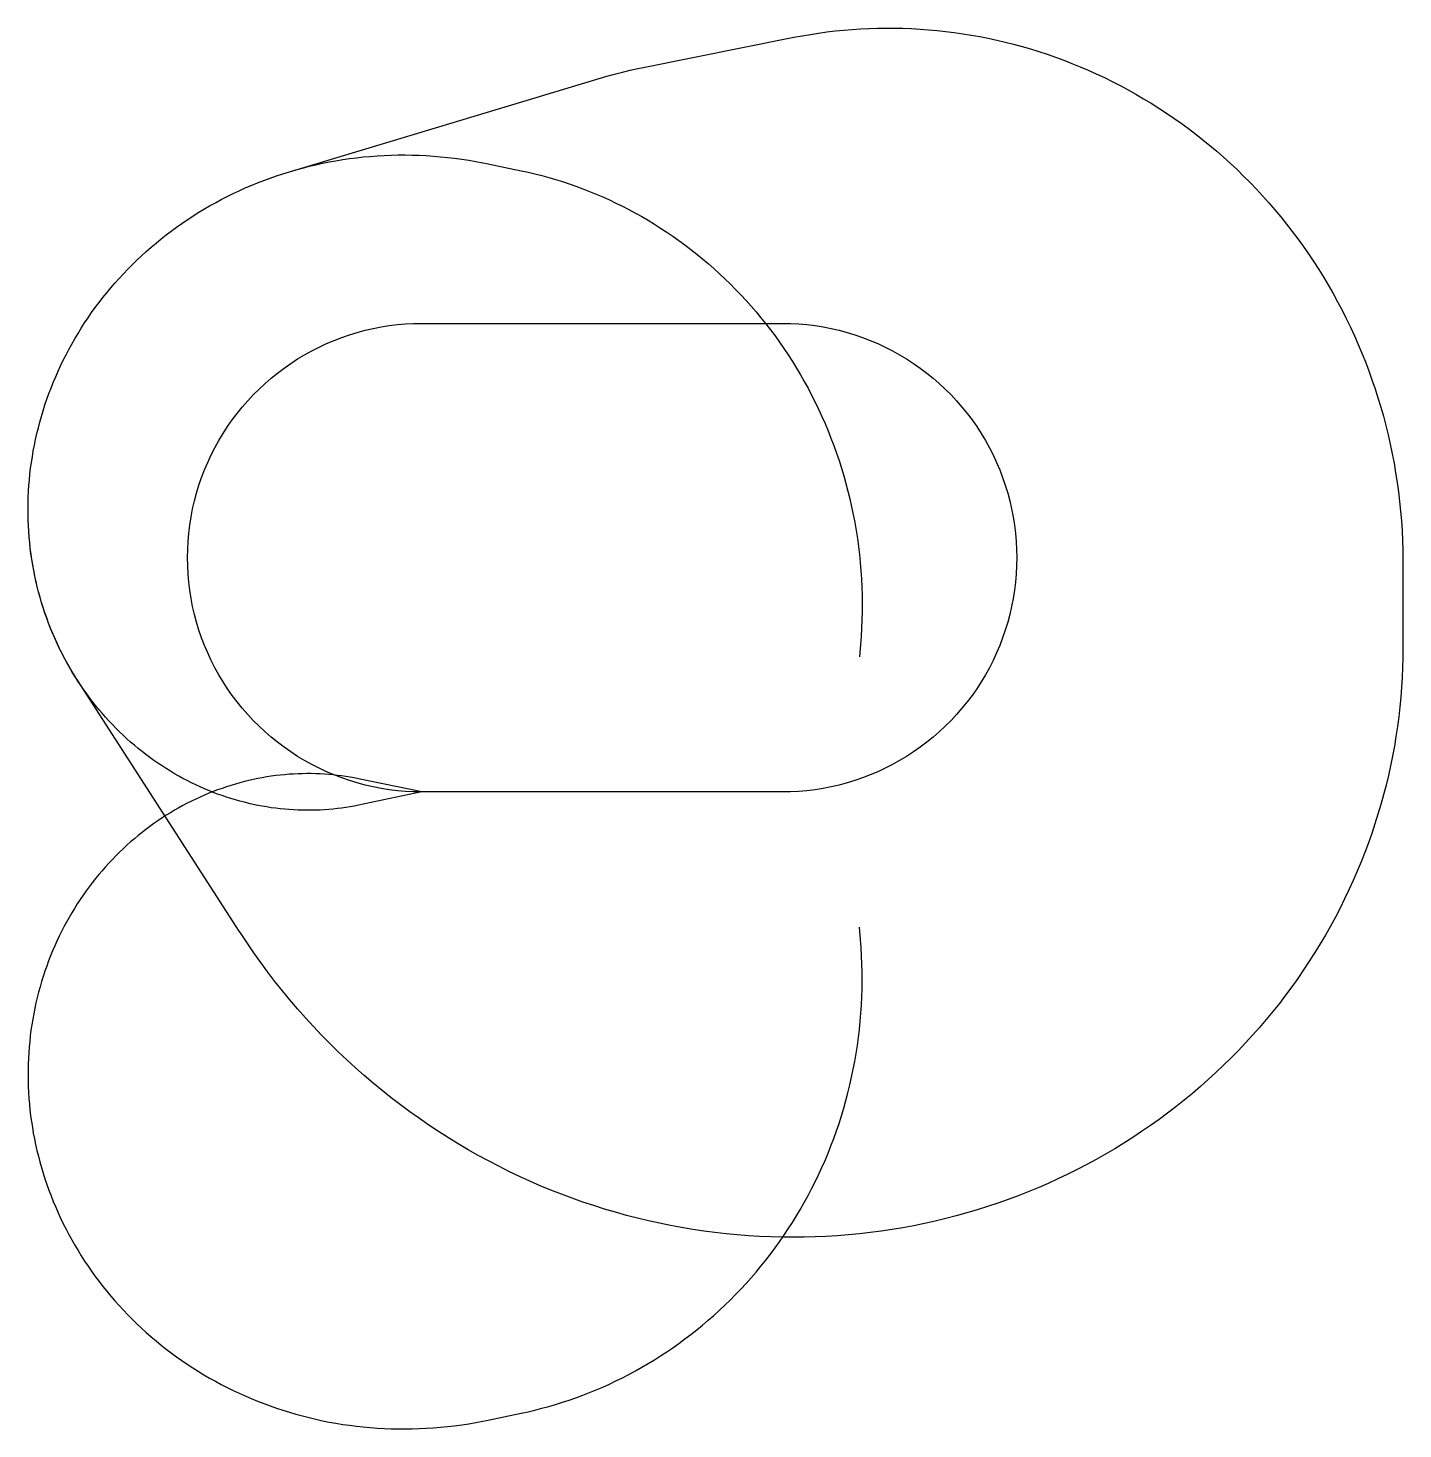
# Model space of a CAD drawing. Header units: metres. Extents: x -11680 to 29100, y -18893 to 22659.
import ezdxf

# ---------------------------------------------------------------- set-up
doc = ezdxf.new("R2010")
doc.units = ezdxf.units.M

msp = doc.modelspace()

# ---------------------------------------------------------------- linework, layer by layer
at = {"layer": 'NorminalTrack', "color": 1}
msp.add_lwpolyline([(0, 0), (0, 0), (-243, 4), (-485, 17), (-726, 38), (-967, 68), (-1207, 106), (-1445, 152), (-1681, 206), (-1916, 269), (-2148, 340), (-2377, 419), (-2603, 506), (-2827, 601), (-3047, 703), (-3263, 813), (-3475, 931), (-3683, 1056), (-3886, 1188), (-4085, 1327), (-4279, 1473), (-4467, 1626), (-4650, 1785), (-4828, 1951), (-4999, 2122), (-5165, 2299), (-5324, 2483), (-5476, 2671), (-5622, 2865), (-5762, 3063), (-5894, 3267), (-6019, 3475), (-6136, 3687), (-6246, 3903), (-6349, 4123), (-6444, 4346), (-6531, 4573), (-6610, 4802), (-6680, 5034), (-6743, 5268), (-6798, 5505), (-6844, 5743), (-6882, 5982), (-6912, 6223), (-6933, 6465), (-6945, 6707), (-6950, 6950), (-6945, 7192), (-6933, 7434), (-6912, 7676), (-6882, 7917), (-6844, 8156), (-6798, 8395), (-6743, 8631), (-6680, 8865), (-6610, 9097), (-6531, 9327), (-6444, 9553), (-6349, 9776), (-6246, 9996), (-6136, 10212), (-6019, 10425), (-5894, 10632), (-5762, 10836), (-5622, 11035), (-5476, 11228), (-5324, 11417), (-5165, 11600), (-4999, 11777), (-4828, 11949), (-4650, 12114), (-4467, 12273), (-4279, 12426), (-4085, 12572), (-3886, 12711), (-3683, 12843), (-3475, 12968), (-3263, 13086), (-3047, 13196), (-2827, 13299), (-2603, 13393), (-2377, 13480), (-2148, 13559), (-1916, 13630), (-1681, 13693), (-1445, 13748), (-1207, 13794), (-967, 13832), (-726, 13861), (-485, 13882), (-243, 13895), (0, 13899), (0, 13899), (10696, 13899), (10696, 13899), (10939, 13895), (11181, 13882), (11423, 13861), (11664, 13832), (11903, 13794), (12141, 13748), (12378, 13693), (12612, 13630), (12844, 13559), (13073, 13480), (13300, 13393), (13523, 13299), (13743, 13196), (13959, 13086), (14171, 12968), (14379, 12843), (14583, 12711), (14781, 12572), (14975, 12426), (15164, 12273), (15347, 12114), (15524, 11949), (15696, 11777), (15861, 11600), (16020, 11417), (16173, 11228), (16319, 11035), (16458, 10836), (16590, 10632), (16715, 10425), (16833, 10212), (16943, 9996), (17045, 9776), (17140, 9553), (17227, 9327), (17306, 9097), (17377, 8865), (17440, 8631), (17494, 8395), (17541, 8156), (17579, 7917), (17608, 7676), (17629, 7434), (17642, 7192), (17646, 6950), (17642, 6707), (17629, 6465), (17608, 6223), (17579, 5982), (17541, 5743), (17494, 5505), (17440, 5268), (17377, 5034), (17306, 4802), (17227, 4573), (17140, 4346), (17045, 4123), (16943, 3903), (16833, 3687), (16715, 3475), (16590, 3267), (16458, 3063), (16319, 2865), (16173, 2671), (16020, 2483), (15861, 2299), (15696, 2122), (15524, 1951), (15347, 1785), (15164, 1626), (14975, 1473), (14781, 1327), (14583, 1188), (14379, 1056), (14171, 931), (13959, 813), (13743, 703), (13523, 601), (13300, 506), (13073, 419), (12844, 340), (12612, 269), (12378, 206), (12141, 152), (11903, 106), (11664, 68), (11423, 38), (11181, 17), (10939, 4), (10696, 0), (0, 0)], dxfattribs=at)
at = {"layer": 'WindSpiral', "color": 5}
for points in [[(0, 0), (-1880, -391), (-2003, -416), (-2127, -438), (-2253, -459), (-2378, -477), (-2505, -493), (-2632, -507), (-2760, -519), (-2889, -529), (-3018, -536), (-3148, -541), (-3278, -544), (-3409, -544), (-3540, -543), (-3671, -539), (-3803, -532), (-3935, -524), (-4068, -513), (-4200, -499), (-4333, -484), (-4466, -466), (-4599, -445), (-4732, -422), (-4865, -397), (-4998, -370), (-5131, -339), (-5264, -307), (-5397, -272), (-5529, -235), (-5661, -195), (-5793, -153), (-5925, -108), (-6056, -61), (-6186, -12), (-6317, 40), (-6446, 95), (-6575, 151), (-6704, 211), (-6832, 272), (-6959, 336), (-7085, 403), (-7211, 472), (-7335, 543), (-7459, 616), (-7582, 692), (-7704, 771), (-7825, 852), (-7945, 935), (-8063, 1020), (-8181, 1108), (-8297, 1198), (-8412, 1290), (-8526, 1385), (-8638, 1482), (-8749, 1581), (-8859, 1682), (-8967, 1785), (-9074, 1891), (-9179, 1999), (-9282, 2109), (-9384, 2221), (-9484, 2335), (-9583, 2451), (-9679, 2569), (-9774, 2690), (-9867, 2812), (-9958, 2936), (-10047, 3062), (-10134, 3190), (-10220, 3320), (-10303, 3452), (-10384, 3585), (-10463, 3720), (-10539, 3857), (-10614, 3996), (-10686, 4136), (-10756, 4278), (-10824, 4422), (-10889, 4567), (-10952, 4713), (-11013, 4862), (-11071, 5011), (-11127, 5162), (-11180, 5314), (-11231, 5468), (-11279, 5623), (-11324, 5779), (-11367, 5936), (-11408, 6095), (-11445, 6254), (-11480, 6415), (-11512, 6576), (-11542, 6739), (-11568, 6902), (-11592, 7067), (-11613, 7232), (-11631, 7398), (-11647, 7565), (-11659, 7732), (-11669, 7900), (-11675, 8068), (-11679, 8237), (-11680, 8407), (-11678, 8577), (-11673, 8747), (-11664, 8918), (-11653, 9089), (-11639, 9260), (-11622, 9431), (-11602, 9602), (-11578, 9774), (-11552, 9945), (-11523, 10116), (-11490, 10288), (-11455, 10459), (-11416, 10629), (-11374, 10800), (-11329, 10970), (-11282, 11140), (-11231, 11309), (-11177, 11478), (-11120, 11646), (-11059, 11814), (-10996, 11981), (-10930, 12147), (-10860, 12313), (-10788, 12478), (-10713, 12641), (-10634, 12804), (-10553, 12966), (-10468, 13127), (-10381, 13286), (-10290, 13445), (-10197, 13602), (-10100, 13758), (-10001, 13912), (-9898, 14065), (-9793, 14217), (-9685, 14367), (-9574, 14516), (-9460, 14663), (-9344, 14808), (-9224, 14952), (-9102, 15094), (-8977, 15234), (-8850, 15372), (-8719, 15508), (-8586, 15642), (-8451, 15774), (-8312, 15905), (-8172, 16032), (-8028, 16158), (-7883, 16282), (-7734, 16403), (-7583, 16522), (-7430, 16638), (-7275, 16752), (-7117, 16864), (-6957, 16973), (-6795, 17079), (-6630, 17183), (-6464, 17284), (-6295, 17383), (-6124, 17478), (-5951, 17571), (-5776, 17662), (-5599, 17749), (-5421, 17833), (-5240, 17914), (-5058, 17993), (-4874, 18068), (-4688, 18140), (-4501, 18209), (-4312, 18275), (-4121, 18338), (-3929, 18398), (-3929, 18398), (5262, 21166), (5489, 21232), (5717, 21294), (5947, 21353), (6179, 21407), (6411, 21458), (6518, 21480), (11036, 22383), (11279, 22429), (11524, 22471), (11769, 22509), (12016, 22543), (12263, 22572), (12512, 22598), (12761, 22619), (13011, 22635), (13262, 22648), (13513, 22655), (13765, 22659), (14017, 22658), (14270, 22653), (14523, 22643), (14776, 22629), (15029, 22610), (15283, 22587), (15536, 22560), (15790, 22528), (16043, 22491), (16296, 22450), (16548, 22405), (16800, 22355), (17052, 22300), (17303, 22242), (17553, 22178), (17803, 22110), (18052, 22038), (18300, 21961), (18547, 21880), (18793, 21794), (19038, 21704), (19282, 21610), (19524, 21511), (19765, 21408), (20005, 21300), (20243, 21188), (20479, 21072), (20714, 20951), (20947, 20826), (21178, 20697), (21407, 20563), (21635, 20426), (21860, 20284), (22083, 20138), (22304, 19988), (22522, 19834), (22738, 19676), (22952, 19513), (23163, 19347), (23372, 19177), (23577, 19003), (23781, 18825), (23981, 18644), (24178, 18458), (24373, 18269), (24564, 18076), (24753, 17880), (24938, 17680), (25120, 17476), (25299, 17269), (25474, 17059), (25646, 16845), (25814, 16628), (25979, 16408), (26140, 16184), (26298, 15958), (26452, 15728), (26602, 15495), (26748, 15259), (26890, 15021), (27028, 14780), (27162, 14535), (27292, 14289), (27419, 14039), (27540, 13787), (27658, 13533), (27771, 13276), (27880, 13016), (27985, 12755), (28085, 12491), (28181, 12225), (28272, 11958), (28358, 11688), (28440, 11416), (28518, 11143), (28591, 10867), (28659, 10591), (28722, 10312), (28780, 10032), (28834, 9751), (28883, 9468), (28927, 9184), (28966, 8899), (29000, 8613), (29029, 8326), (29053, 8038), (29072, 7750), (29087, 7460), (29096, 7170), (29100, 6879), (29100, 6792), (29100, 4275), (29097, 3984), (29090, 3692), (29077, 3400), (29059, 3108), (29036, 2816), (29008, 2524), (28975, 2232), (28936, 1940), (28893, 1649), (28844, 1358), (28790, 1067), (28731, 777), (28667, 488), (28598, 199), (28523, -89), (28444, -376), (28359, -662), (28269, -947), (28174, -1230), (28075, -1512), (27969, -1793), (27859, -2073), (27744, -2351), (27624, -2627), (27499, -2901), (27369, -3174), (27234, -3445), (27094, -3713), (26950, -3980), (26800, -4244), (26646, -4506), (26486, -4766), (26322, -5023), (26154, -5278), (25981, -5530), (25803, -5780), (25620, -6026), (25433, -6270), (25242, -6511), (25046, -6748), (24845, -6983), (24641, -7214), (24432, -7443), (24218, -7667), (24001, -7889), (23779, -8106), (23554, -8320), (23324, -8531), (23090, -8738), (22853, -8941), (22611, -9140), (22366, -9335), (22117, -9525), (21865, -9712), (21609, -9895), (21349, -10073), (21086, -10247), (20820, -10417), (20550, -10582), (20277, -10743), (20001, -10899), (19722, -11051), (19440, -11198), (19155, -11340), (18867, -11477), (18577, -11610), (18283, -11737), (17988, -11860), (17689, -11977), (17389, -12089), (17086, -12197), (16780, -12299), (16473, -12396), (16163, -12487), (15852, -12574), (15539, -12655), (15224, -12731), (14907, -12801), (14588, -12866), (14269, -12925), (13947, -12979), (13625, -13027), (13301, -13069), (12976, -13106), (12650, -13138), (12323, -13164), (11995, -13184), (11667, -13198), (11338, -13207), (11008, -13209), (10678, -13207), (10347, -13198), (10017, -13183), (9686, -13163), (9355, -13137), (9024, -13105), (8694, -13068), (8364, -13024), (8034, -12975), (7704, -12920), (7376, -12859), (7047, -12792), (6720, -12720), (6394, -12641), (6068, -12557), (5744, -12467), (5421, -12371), (5099, -12270), (4779, -12163), (4460, -12050), (4143, -11931), (3827, -11807), (3513, -11677), (3201, -11541), (2892, -11400), (2584, -11253), (2279, -11101), (1975, -10943), (1675, -10780), (1377, -10611), (1081, -10437), (788, -10258), (498, -10073), (211, -9883), (-73, -9688), (-354, -9487), (-632, -9282), (-907, -9071), (-1178, -8855), (-1445, -8635), (-1710, -8409), (-1970, -8179), (-2227, -7943), (-2480, -7703), (-2729, -7459), (-2974, -7209), (-3214, -6956), (-3451, -6697), (-3684, -6435), (-3912, -6167), (-4135, -5896), (-4355, -5621), (-4569, -5341), (-4779, -5057), (-4984, -4769), (-5185, -4478), (-5380, -4182), (-5414, -4130), (-10214, 3312), (-10298, 3443), (-10379, 3576), (-10458, 3712), (-10535, 3848), (-10609, 3987), (-10682, 4127), (-10752, 4269), (-10820, 4413), (-10885, 4558), (-10948, 4704), (-11009, 4852), (-11068, 5002), (-11123, 5152), (-11177, 5305), (-11228, 5458), (-11276, 5613), (-11322, 5769), (-11365, 5926), (-11405, 6085), (-11443, 6244), (-11478, 6405), (-11510, 6566), (-11540, 6729), (-11567, 6892), (-11591, 7056), (-11612, 7221), (-11630, 7387), (-11646, 7554), (-11659, 7721), (-11668, 7889), (-11675, 8058), (-11679, 8227), (-11680, 8366)], [(0, 0), (-1880, -391), (-2003, -416), (-2127, -438), (-2253, -459), (-2378, -477), (-2505, -493), (-2632, -507), (-2760, -519), (-2889, -529), (-3018, -536), (-3148, -541), (-3278, -544), (-3409, -544), (-3540, -543), (-3671, -539), (-3803, -532), (-3935, -524), (-4068, -513), (-4200, -499), (-4333, -484), (-4466, -466), (-4599, -445), (-4732, -422), (-4865, -397), (-4998, -370), (-5131, -339), (-5264, -307), (-5397, -272), (-5529, -235), (-5661, -195), (-5793, -153), (-5925, -108), (-6056, -61), (-6186, -12), (-6317, 40), (-6446, 95), (-6575, 151), (-6704, 211), (-6832, 272), (-6959, 336), (-7085, 403), (-7211, 472), (-7335, 543), (-7459, 616), (-7582, 692), (-7704, 771), (-7825, 852), (-7945, 935), (-8063, 1020), (-8181, 1108), (-8297, 1198), (-8412, 1290), (-8526, 1385), (-8638, 1482), (-8749, 1581), (-8859, 1682), (-8967, 1785), (-9074, 1891), (-9179, 1999), (-9282, 2109), (-9384, 2221), (-9484, 2335), (-9583, 2451), (-9679, 2569), (-9774, 2690), (-9867, 2812), (-9958, 2936), (-10047, 3062), (-10134, 3190), (-10220, 3320), (-10303, 3452), (-10384, 3585), (-10463, 3720), (-10539, 3857), (-10614, 3996), (-10686, 4136), (-10756, 4278), (-10824, 4422), (-10889, 4567), (-10952, 4713), (-11013, 4862), (-11071, 5011), (-11127, 5162), (-11180, 5314), (-11231, 5468), (-11279, 5623), (-11324, 5779), (-11367, 5936), (-11408, 6095), (-11445, 6254), (-11480, 6415), (-11512, 6576), (-11542, 6739), (-11568, 6902), (-11592, 7067), (-11613, 7232), (-11631, 7398), (-11647, 7565), (-11659, 7732), (-11669, 7900), (-11675, 8068), (-11679, 8237), (-11680, 8407), (-11678, 8577), (-11673, 8747), (-11664, 8918), (-11653, 9089), (-11639, 9260), (-11622, 9431), (-11602, 9602), (-11578, 9774), (-11552, 9945), (-11523, 10116), (-11490, 10288), (-11455, 10459), (-11416, 10629), (-11374, 10800), (-11329, 10970), (-11282, 11140), (-11231, 11309), (-11177, 11478), (-11120, 11646), (-11059, 11814), (-10996, 11981), (-10930, 12147), (-10860, 12313), (-10788, 12478), (-10713, 12641), (-10634, 12804), (-10553, 12966), (-10468, 13127), (-10381, 13286), (-10290, 13445), (-10197, 13602), (-10100, 13758), (-10001, 13912), (-9898, 14065), (-9793, 14217), (-9685, 14367), (-9574, 14516), (-9460, 14663), (-9344, 14808), (-9224, 14952), (-9102, 15094), (-8977, 15234), (-8850, 15372), (-8719, 15508), (-8586, 15642), (-8451, 15774), (-8312, 15905), (-8172, 16032), (-8028, 16158), (-7883, 16282), (-7734, 16403), (-7583, 16522), (-7430, 16638), (-7275, 16752), (-7117, 16864), (-6957, 16973), (-6795, 17079), (-6630, 17183), (-6464, 17284), (-6295, 17383), (-6124, 17478), (-5951, 17571), (-5776, 17662), (-5599, 17749), (-5421, 17833), (-5240, 17914), (-5058, 17993), (-4874, 18068), (-4688, 18140), (-4501, 18209), (-4312, 18275), (-4121, 18338), (-3929, 18398), (-3736, 18454), (-3541, 18507), (-3345, 18557), (-3148, 18604), (-2949, 18647), (-2750, 18687), (-2549, 18723), (-2347, 18756), (-2144, 18785), (-1941, 18811), (-1736, 18834), (-1531, 18853), (-1325, 18868), (-1118, 18880), (-911, 18888), (-703, 18893), (-495, 18893), (-286, 18891), (-77, 18884), (133, 18874), (342, 18861), (552, 18843), (762, 18822), (972, 18797), (1182, 18769), (1392, 18737), (1601, 18701), (1811, 18661), (1919, 18639), (2944, 18425), (3149, 18381), (3354, 18333), (3559, 18281), (3762, 18225), (3966, 18166), (4168, 18103), (4370, 18036), (4571, 17966), (4771, 17892), (4970, 17815), (5169, 17733), (5366, 17649), (5562, 17560), (5757, 17468), (5951, 17373), (6143, 17274), (6334, 17171), (6524, 17065), (6712, 16955), (6898, 16842), (7083, 16725), (7266, 16605), (7448, 16482), (7627, 16355), (7805, 16224), (7980, 16091), (8154, 15954), (8326, 15813), (8495, 15670), (8662, 15523), (8827, 15373), (8990, 15220), (9150, 15064), (9308, 14905), (9463, 14743), (9616, 14577), (9766, 14409), (9913, 14238), (10058, 14064), (10200, 13887), (10339, 13707), (10475, 13525), (10608, 13340), (10739, 13152), (10866, 12962), (10990, 12769), (11111, 12573), (11228, 12376), (11343, 12175), (11454, 11973), (11562, 11768), (11666, 11561), (11767, 11351), (11864, 11140), (11958, 10926), (12049, 10711), (12135, 10493), (12218, 10274), (12298, 10053), (12373, 9830), (12445, 9605), (12513, 9379), (12578, 9151), (12638, 8922), (12694, 8691), (12747, 8459), (12795, 8226), (12840, 7991), (12880, 7755), (12917, 7518), (12949, 7280), (12977, 7041), (13001, 6802), (13021, 6561), (13037, 6320), (13049, 6078), (13056, 5835), (13059, 5592), (13058, 5348), (13053, 5104), (13043, 4860), (13029, 4616), (13011, 4371), (12988, 4126), (12976, 4008)], [(0, 0), (-1880, 391), (-2003, 416), (-2127, 438), (-2253, 459), (-2378, 477), (-2505, 493), (-2632, 507), (-2760, 519), (-2889, 529), (-3018, 536), (-3148, 541), (-3278, 544), (-3409, 544), (-3540, 543), (-3671, 539), (-3803, 532), (-3935, 524), (-4068, 513), (-4200, 499), (-4333, 484), (-4466, 466), (-4599, 445), (-4732, 422), (-4865, 397), (-4998, 370), (-5131, 339), (-5264, 307), (-5397, 272), (-5529, 235), (-5661, 195), (-5793, 153), (-5925, 108), (-6056, 61), (-6186, 12), (-6317, -40), (-6446, -95), (-6575, -151), (-6704, -211), (-6832, -272), (-6959, -336), (-7085, -403), (-7211, -472), (-7335, -543), (-7459, -616), (-7582, -692), (-7704, -771), (-7825, -852), (-7945, -935), (-8063, -1020), (-8181, -1108), (-8297, -1198), (-8412, -1290), (-8526, -1385), (-8638, -1482), (-8749, -1581), (-8859, -1682), (-8967, -1785), (-9074, -1891), (-9179, -1999), (-9282, -2109), (-9384, -2221), (-9484, -2335), (-9583, -2451), (-9679, -2569), (-9774, -2690), (-9867, -2812), (-9958, -2936), (-10047, -3062), (-10134, -3190), (-10220, -3320), (-10303, -3452), (-10384, -3585), (-10463, -3720), (-10539, -3857), (-10614, -3996), (-10686, -4136), (-10756, -4278), (-10824, -4422), (-10889, -4567), (-10952, -4713), (-11013, -4862), (-11071, -5011), (-11127, -5162), (-11180, -5314), (-11231, -5468), (-11279, -5623), (-11324, -5779), (-11367, -5936), (-11408, -6095), (-11445, -6254), (-11480, -6415), (-11512, -6576), (-11542, -6739), (-11568, -6902), (-11592, -7067), (-11613, -7232), (-11631, -7398), (-11647, -7565), (-11659, -7732), (-11669, -7900), (-11675, -8068), (-11679, -8237), (-11680, -8407), (-11678, -8577), (-11673, -8747), (-11664, -8918), (-11653, -9089), (-11639, -9260), (-11622, -9431), (-11602, -9602), (-11578, -9774), (-11552, -9945), (-11523, -10116), (-11490, -10288), (-11455, -10459), (-11416, -10629), (-11374, -10800), (-11329, -10970), (-11282, -11140), (-11231, -11309), (-11177, -11478), (-11120, -11646), (-11059, -11814), (-10996, -11981), (-10930, -12147), (-10860, -12313), (-10788, -12478), (-10713, -12641), (-10634, -12804), (-10553, -12966), (-10468, -13127), (-10381, -13286), (-10290, -13445), (-10197, -13602), (-10100, -13758), (-10001, -13912), (-9898, -14065), (-9793, -14217), (-9685, -14367), (-9574, -14516), (-9460, -14663), (-9344, -14808), (-9224, -14952), (-9102, -15094), (-8977, -15234), (-8850, -15372), (-8719, -15508), (-8586, -15642), (-8451, -15774), (-8312, -15905), (-8172, -16032), (-8028, -16158), (-7883, -16282), (-7734, -16403), (-7583, -16522), (-7430, -16638), (-7275, -16752), (-7117, -16864), (-6957, -16973), (-6795, -17079), (-6630, -17183), (-6464, -17284), (-6295, -17383), (-6124, -17478), (-5951, -17571), (-5776, -17662), (-5599, -17749), (-5421, -17833), (-5240, -17914), (-5058, -17993), (-4874, -18068), (-4688, -18140), (-4501, -18209), (-4312, -18275), (-4121, -18338), (-3929, -18398), (-3736, -18454), (-3541, -18507), (-3345, -18557), (-3148, -18604), (-2949, -18647), (-2750, -18687), (-2549, -18723), (-2347, -18756), (-2144, -18785), (-1941, -18811), (-1736, -18834), (-1531, -18853), (-1325, -18868), (-1118, -18880), (-911, -18888), (-703, -18893), (-495, -18893), (-286, -18891), (-77, -18884), (133, -18874), (342, -18861), (552, -18843), (762, -18822), (972, -18797), (1182, -18769), (1392, -18737), (1601, -18701), (1811, -18661), (1919, -18639), (2944, -18425), (3149, -18381), (3354, -18333), (3559, -18281), (3762, -18225), (3966, -18166), (4168, -18103), (4370, -18036), (4571, -17966), (4771, -17892), (4970, -17815), (5169, -17733), (5366, -17649), (5562, -17560), (5757, -17468), (5951, -17373), (6143, -17274), (6334, -17171), (6524, -17065), (6712, -16955), (6898, -16842), (7083, -16725), (7266, -16605), (7448, -16482), (7627, -16355), (7805, -16224), (7980, -16091), (8154, -15954), (8326, -15813), (8495, -15670), (8662, -15523), (8827, -15373), (8990, -15220), (9150, -15064), (9308, -14905), (9463, -14743), (9616, -14577), (9766, -14409), (9913, -14238), (10058, -14064), (10200, -13887), (10339, -13707), (10475, -13525), (10608, -13340), (10739, -13152), (10866, -12962), (10990, -12769), (11111, -12573), (11228, -12376), (11343, -12175), (11454, -11973), (11562, -11768), (11666, -11561), (11767, -11351), (11864, -11140), (11958, -10926), (12049, -10711), (12135, -10493), (12218, -10274), (12298, -10053), (12373, -9830), (12445, -9605), (12513, -9379), (12578, -9151), (12638, -8922), (12694, -8691), (12747, -8459), (12795, -8226), (12840, -7991), (12880, -7755), (12917, -7518), (12949, -7280), (12977, -7041), (13001, -6802), (13021, -6561), (13037, -6320), (13049, -6078), (13056, -5835), (13059, -5592), (13058, -5348), (13053, -5104), (13043, -4860), (13029, -4616), (13011, -4371), (12988, -4126), (12976, -4008)]]:
    msp.add_lwpolyline(points, dxfattribs=at)

doc.saveas('drawing.dxf')
